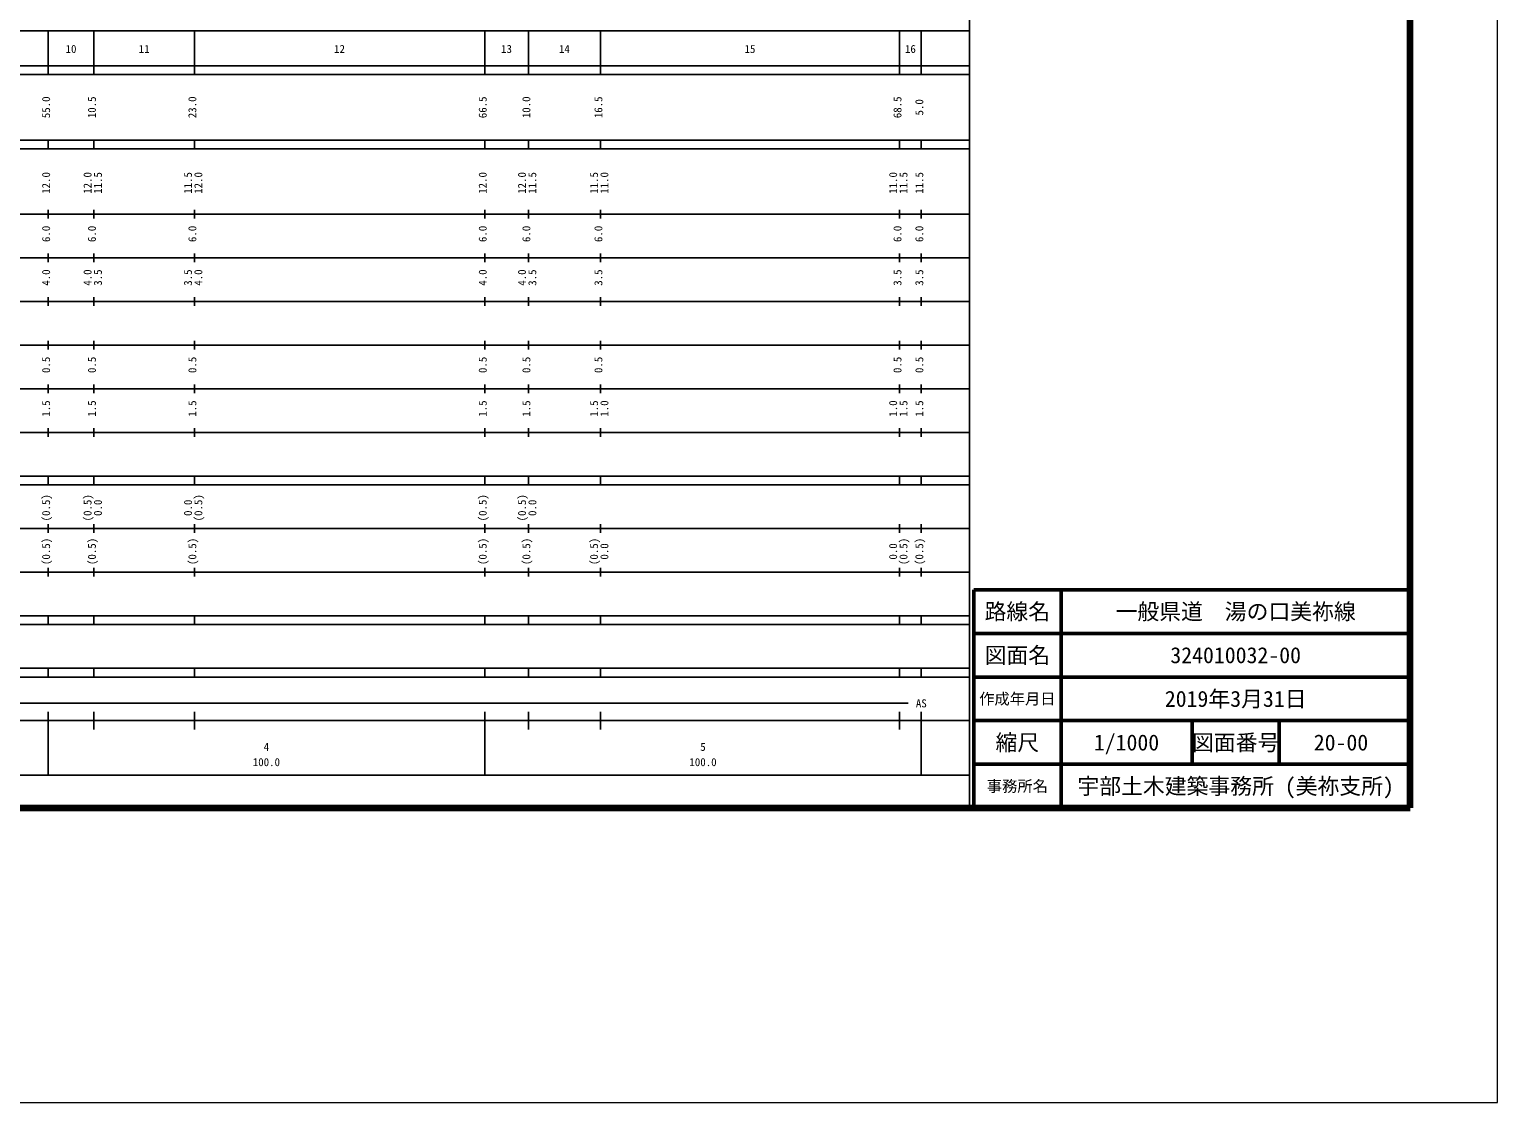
# Model space of a CAD drawing. Units: millimetres on the paper. Extents: x 0 to 700, y -48 to 448.
# Drawn here: x 363.7 to 700, y -47.5 to 198.4 of the extents above; entities that cross this region are included whole.
import ezdxf
from ezdxf.enums import TextEntityAlignment as Align

# ---------------------------------------------------------------- set-up
doc = ezdxf.new("R2010")
doc.units = ezdxf.units.MM
for name, color, linetype, lineweight in [('M-TTL-LINE', 7, 'Continuous', 50), ('S-TTL', 7, 'Continuous', 25), ('作業レイヤ1', 7, 'Continuous', 13)]:
    doc.layers.add(name, color=color, linetype=linetype, lineweight=lineweight)
doc.layers.add('M-TTL-TXT', color=7, linetype='Continuous')
doc.styles.add('ＭＳ ゴシック', font='')
doc.styles.get('ＭＳ ゴシック').set_extended_font_data('MS Gothic')

msp = doc.modelspace()

# ---------------------------------------------------------------- linework, layer by layer
at = {"layer": 'M-TTL-LINE'}
for p, q in [((600, 70), (600, 20)), ((680, 60), (580, 60)), ((680, 50), (580, 50)), ((680, 40), (580, 40)), ((630, 40), (630, 30)), ((650, 40), (650, 30)), ((680, 30), (580, 30))]:
    msp.add_line(p, q, dxfattribs=at)
at = {"layer": 'S-TTL', "color": 2, "lineweight": 140}
for p, q in [((680, 20), (680, 380)), ((40, 20), (680, 20))]:
    msp.add_line(p, q, dxfattribs=at)
at = {"layer": 'S-TTL'}
for p, q in [((579, 20), (579, 370)), ((68, 198), (579, 198)), ((368, 188), (368, 198)), ((378.5, 188), (378.5, 198)), ((401.5, 188), (401.5, 198)), ((468, 188), (468, 198)), ((478, 188), (478, 198)), ((494.5, 188), (494.5, 198)), ((563, 188), (563, 198)), ((568, 188), (568, 198)), ((40, 190), (579, 190)), ((40, 188), (579, 188)), ((40, 173), (579, 173)), ((368, 171), (368, 173)), ((378.5, 171), (378.5, 173)), ((401.5, 171), (401.5, 173)), ((468, 171), (468, 173)), ((478, 171), (478, 173)), ((494.5, 171), (494.5, 173)), ((563, 171), (563, 173)), ((568, 171), (568, 173)), ((40, 171), (579, 171)), ((40, 156), (579, 156)), ((368, 155), (368, 157)), ((378.5, 155), (378.5, 157)), ((401.5, 155), (401.5, 157)), ((468, 155), (468, 157)), ((478, 155), (478, 157)), ((494.5, 155), (494.5, 157)), ((563, 155), (563, 157)), ((568, 155), (568, 157)), ((46, 146), (579, 146)), ((368, 145), (368, 147)), ((378.5, 145), (378.5, 147)), ((401.5, 145), (401.5, 147)), ((468, 145), (468, 147)), ((478, 145), (478, 147)), ((494.5, 145), (494.5, 147)), ((563, 145), (563, 147)), ((568, 145), (568, 147)), ((52, 136), (579, 136)), ((368, 135), (368, 137)), ((378.5, 135), (378.5, 137)), ((401.5, 135), (401.5, 137)), ((468, 135), (468, 137)), ((478, 135), (478, 137)), ((494.5, 135), (494.5, 137)), ((563, 135), (563, 137)), ((568, 135), (568, 137)), ((46, 126), (579, 126)), ((368, 125), (368, 127)), ((378.5, 125), (378.5, 127)), ((401.5, 125), (401.5, 127)), ((468, 125), (468, 127)), ((478, 125), (478, 127)), ((494.5, 125), (494.5, 127)), ((563, 125), (563, 127)), ((568, 125), (568, 127)), ((52, 116), (579, 116)), ((368, 115), (368, 117)), ((378.5, 115), (378.5, 117)), ((401.5, 115), (401.5, 117)), ((468, 115), (468, 117)), ((478, 115), (478, 117)), ((494.5, 115), (494.5, 117)), ((563, 115), (563, 117)), ((568, 115), (568, 117)), ((46, 106), (579, 106)), ((368, 105), (368, 107)), ((378.5, 105), (378.5, 107)), ((401.5, 105), (401.5, 107)), ((468, 105), (468, 107)), ((478, 105), (478, 107)), ((494.5, 105), (494.5, 107)), ((563, 105), (563, 107)), ((568, 105), (568, 107)), ((40, 96), (579, 96)), ((368, 94), (368, 96)), ((378.5, 94), (378.5, 96)), ((401.5, 94), (401.5, 96)), ((468, 94), (468, 96)), ((478, 94), (478, 96)), ((494.5, 94), (494.5, 96)), ((563, 94), (563, 96)), ((568, 94), (568, 96)), ((40, 94), (579, 94)), ((368, 83), (368, 85)), ((378.5, 83), (378.5, 85)), ((401.5, 83), (401.5, 85)), ((468, 83), (468, 85)), ((478, 83), (478, 85)), ((494.5, 83), (494.5, 85)), ((563, 83), (563, 85)), ((568, 83), (568, 85)), ((49, 84), (579, 84)), ((40, 74), (579, 74)), ((368, 73), (368, 75)), ((378.5, 73), (378.5, 75)), ((401.5, 73), (401.5, 75)), ((468, 73), (468, 75)), ((478, 73), (478, 75)), ((494.5, 73), (494.5, 75)), ((563, 73), (563, 75)), ((568, 73), (568, 75)), ((40, 64), (579, 64)), ((368, 62), (368, 64)), ((378.5, 62), (378.5, 64)), ((401.5, 62), (401.5, 64)), ((468, 62), (468, 64)), ((478, 62), (478, 64)), ((494.5, 62), (494.5, 64)), ((563, 62), (563, 64)), ((568, 62), (568, 64)), ((40, 62), (579, 62)), ((40, 52), (579, 52)), ((368, 50), (368, 52)), ((378.5, 50), (378.5, 52)), ((401.5, 50), (401.5, 52)), ((468, 50), (468, 52)), ((478, 50), (478, 52)), ((494.5, 50), (494.5, 52)), ((563, 50), (563, 52)), ((568, 50), (568, 52)), ((40, 50), (579, 50)), ((71, 44), (565, 44)), ((368, 27.5), (368, 42)), ((378.5, 38), (378.5, 42)), ((401.5, 38), (401.5, 42)), ((468, 27.5), (468, 42)), ((478, 38), (478, 42)), ((494.5, 38), (494.5, 42)), ((563, 38), (563, 42)), ((568, 27.5), (568, 42)), ((40, 40), (579, 40)), ((68, 27.5), (579, 27.5))]:
    msp.add_line(p, q, dxfattribs=at)
at = {"layer": 'S-TTL', "color": 2, "lineweight": 50}
for p, q in [((680, 70), (580, 70)), ((580, 70), (580, 20))]:
    msp.add_line(p, q, dxfattribs=at)
at = {"layer": '作業レイヤ1'}
msp.add_lwpolyline([(0, -47.5), (700, -47.5), (700, 447.5), (0, 447.5)], close=True, dxfattribs=at)

# ---------------------------------------------------------------- texts
at = {"layer": 'M-TTL-TXT', "style": 'ＭＳ ゴシック'}
for s, height, p in [('路線名', 3.666, (590, 65)), ('路線名', 3.666, (590, 65)), ('一般県道\u3000湯の口美祢線', 3.666, (640, 65)), ('図面名', 3.666, (590, 55)), ('図面名', 3.666, (590, 55)), ('324010032-00', 3.666, (640, 55)), ('2019年3月31日', 3.666, (640, 45)), ('作成年月日', 2.566, (590, 45)), ('作成年月日', 2.566, (590, 45)), ('縮尺', 3.666, (590, 35)), ('縮尺', 3.666, (590, 35)), ('1/1000', 3.666, (615, 35)), ('図面番号', 3.666, (640, 35)), ('図面番号', 3.666, (640, 35)), ('20-00', 3.666, (664.125, 35)), ('宇部土木建築事務所 (美祢支所)', 3.666, (640, 25)), ('事務所名', 2.566, (590, 25)), ('事務所名', 2.566, (590, 25))]:
    msp.add_text(s, height=height, dxfattribs=at).set_placement(p, align=Align.MIDDLE_CENTER)
at = {"layer": 'S-TTL', "style": 'ＭＳ ゴシック'}
for s, p in [('10', (373.25, 192.405)), ('11', (390, 192.405)), ('12', (434.75, 192.405)), ('13', (473, 192.405)), ('14', (486.25, 192.405)), ('15', (528.75, 192.405)), ('16', (565.5, 192.405)), ('AS', (568, 42.5)), ('4', (418, 32.523)), ('5', (518, 32.523)), ('100.0', (418, 29.033)), ('100.0', (518, 29.033))]:
    msp.add_text(s, height=1.833, dxfattribs=at).set_placement(p, align=Align.BOTTOM_CENTER)
for s, p in [('55.0', (369, 180.5)), ('10.5', (379.5, 180.5)), ('23.0', (402.5, 180.5)), ('66.5', (469, 180.5)), ('10.0', (479, 180.5)), ('16.5', (495.5, 180.5)), ('68.5', (564, 180.5)), ('5.0', (569, 180.5)), ('12.0', (369, 163.174)), ('12.0', (378.5, 163.174)), ('11.5', (380.87, 163.174)), ('11.5', (401.5, 163.174)), ('12.0', (403.87, 163.174)), ('12.0', (469, 163.174)), ('12.0', (478, 163.174)), ('11.5', (480.37, 163.174)), ('11.5', (494.5, 163.174)), ('11.0', (496.87, 163.174)), ('11.0', (563, 163.174)), ('11.5', (565.37, 163.174)), ('11.5', (569, 163.174)), ('6.0', (369, 151.5)), ('6.0', (379.5, 151.5)), ('6.0', (402.5, 151.5)), ('6.0', (469, 151.5)), ('6.0', (479, 151.5)), ('6.0', (495.5, 151.5)), ('6.0', (564, 151.5)), ('6.0', (569, 151.5)), ('4.0', (369, 141.5)), ('4.0', (378.5, 141.5)), ('3.5', (380.87, 141.5)), ('3.5', (401.5, 141.5)), ('4.0', (403.87, 141.5)), ('4.0', (469, 141.5)), ('4.0', (478, 141.5)), ('3.5', (480.37, 141.5)), ('3.5', (495.5, 141.5)), ('3.5', (564, 141.5)), ('3.5', (569, 141.5)), ('0.5', (369, 121.5)), ('0.5', (379.5, 121.5)), ('0.5', (402.5, 121.5)), ('0.5', (469, 121.5)), ('0.5', (479, 121.5)), ('0.5', (495.5, 121.5)), ('0.5', (564, 121.5)), ('0.5', (569, 121.5)), ('1.5', (369, 111.5)), ('1.5', (379.5, 111.5)), ('1.5', (402.5, 111.5)), ('1.5', (469, 111.5)), ('1.5', (479, 111.5)), ('1.5', (494.5, 111.5)), ('1.0', (496.87, 111.5)), ('1.0', (563, 111.5)), ('1.5', (565.37, 111.5)), ('1.5', (569, 111.5)), ('(0.5)', (369, 88.764)), ('(0.5)', (378.5, 88.764)), ('(0.5)', (403.87, 88.764)), ('(0.5)', (469, 88.764)), ('(0.5)', (478, 88.764)), ('0.0', (380.87, 88.764)), ('0.0', (401.5, 88.764)), ('0.0', (480.37, 88.764)), ('(0.5)', (369, 78.764)), ('(0.5)', (379.5, 78.764)), ('(0.5)', (402.5, 78.764)), ('(0.5)', (469, 78.764)), ('(0.5)', (479, 78.764)), ('(0.5)', (494.5, 78.764)), ('(0.5)', (565.37, 78.764)), ('(0.5)', (569, 78.764)), ('0.0', (496.87, 78.764)), ('0.0', (563, 78.764))]:
    msp.add_text(s, height=1.833, rotation=90, dxfattribs=at).set_placement(p, align=Align.BOTTOM_CENTER)

doc.saveas('drawing.dxf')
